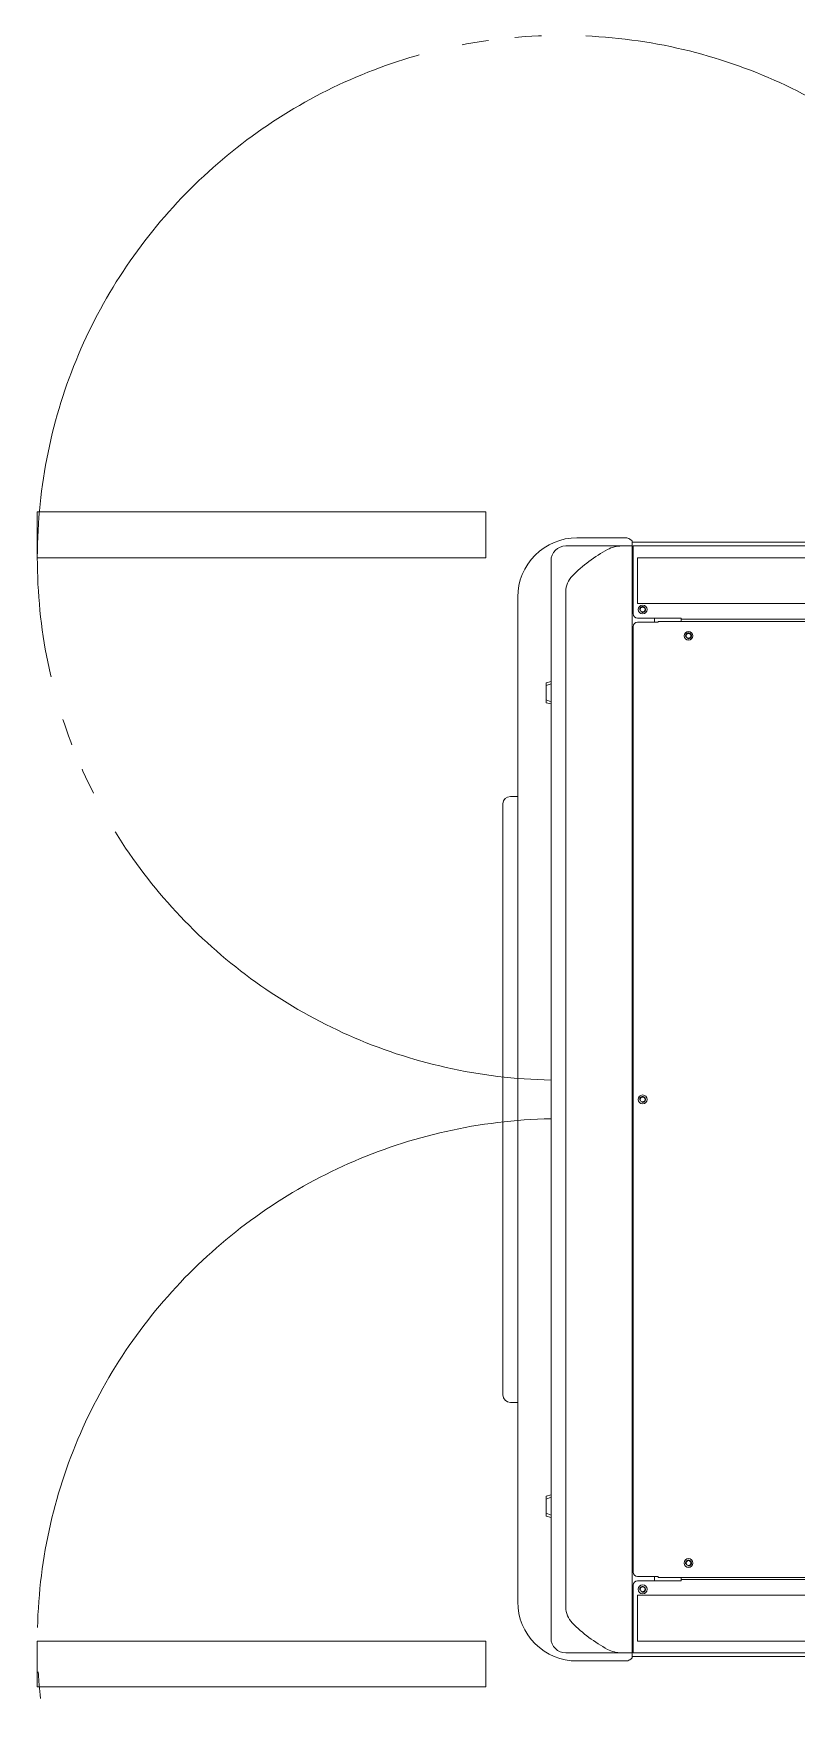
# Model space of a CAD drawing. Units: millimetres at full size. Extents: x -12803 to 120774, y -9413 to 101127.
# Drawn here: x 105903 to 106419, y 13367 to 14498 of the extents above; entities that cross this region are included whole.
import ezdxf

# ---------------------------------------------------------------- set-up
doc = ezdxf.new("R2010")
doc.units = ezdxf.units.MM
doc.header["$LTSCALE"] = 30
doc.linetypes.add('LONG_DOUBLE_CHAIN', pattern=[21.8, 18, -1, 0.6, -0.6, 0.6, -1])
doc.layers.add('0-0_NoName', color=7, linetype='Continuous')
doc.layers.add('3-3_AIHO30-厨房機器', color=7, linetype='Continuous', lineweight=15)

# ---------------------------------------------------------------- blocks, each defined once
blk = doc.blocks.new('グループ部品-732')
at = {"layer": '3-3_AIHO30-厨房機器', "linetype": 'LONG_DOUBLE_CHAIN'}
for p, q in [((105905.48, 14174.52), (106208.98, 14174.52)), ((105905.48, 14174.52), (105905.48, 14143.52)), ((106208.98, 14174.52), (106208.98, 14143.52)), ((105905.48, 14143.52), (106208.98, 14143.52)), ((105905.48, 13410.52), (106208.98, 13410.52)), ((105905.48, 13379.52), (105905.48, 13410.52)), ((106208.98, 13379.52), (106208.98, 13410.52)), ((105905.48, 13379.52), (106208.98, 13379.52))]:
    blk.add_line(p, q, dxfattribs=at)
at = {"layer": '3-3_AIHO30-厨房機器'}
for p, q in [((106270.48, 14157.02), (106303.46, 14157.02)), ((106306.24, 14156.18), (106307.18, 14155.56)), ((106262.98, 14151.52), (106307.98, 14151.52)), ((106307.98, 14154.06), (106307.98, 14154.02)), ((107485.48, 14154.02), (106307.98, 14154.02)), ((106307.98, 14151.52), (106307.98, 14154.02)), ((106307.98, 14151.52), (106307.98, 13402.52)), ((106308.48, 14151.02), (106307.98, 14151.02)), ((106308.48, 14150.52), (106307.98, 14150.52)), ((106308.48, 14105.72), (106308.48, 14151.52)), ((107452.48, 14151.52), (106308.48, 14151.52)), ((106252.98, 14141.52), (106252.98, 13412.52)), ((106262.98, 13433.38), (106262.98, 14120.67)), ((106311.48, 14102.72), (106340.98, 14102.72)), ((106311.48, 14099.92), (106325.48, 14099.92)), ((106322.98, 14102.72), (106322.98, 14099.92)), ((106325.48, 14100.52), (107435.48, 14100.52)), ((106325.48, 14100.52), (106325.48, 14099.92)), ((106340.98, 14100.52), (106340.98, 14102.72)), ((107419.98, 14101.92), (106340.98, 14101.92)), ((106308.48, 14096.92), (106308.48, 13457.12)), ((106307.98, 14085.77), (106308.48, 14085.77)), ((106307.98, 14065.77), (106308.48, 14065.77)), ((106252.98, 14059.83), (106249.78, 14058.97)), ((106249.78, 14045.47), (106249.78, 14058.97)), ((106252.98, 14058.34), (106249.78, 14057)), ((106252.98, 14046.11), (106249.78, 14047.45)), ((106249.78, 14045.47), (106252.98, 14044.61)), ((106220.48, 13577.02), (106220.48, 13977.02)), ((106225.48, 13982.02), (106230.48, 13982.02)), ((106225.48, 13572.02), (106230.48, 13572.02)), ((106252.98, 13509.43), (106249.78, 13508.57)), ((106249.78, 13495.07), (106249.78, 13508.57)), ((106252.98, 13507.94), (106249.78, 13506.6)), ((106252.98, 13495.71), (106249.78, 13497.05)), ((106249.78, 13495.07), (106252.98, 13494.21)), ((106307.98, 13488.27), (106308.48, 13488.27)), ((106307.98, 13468.27), (106308.48, 13468.27)), ((106311.48, 13454.12), (106325.48, 13454.12)), ((106322.98, 13454.12), (106322.98, 13451.32)), ((106325.48, 13453.52), (106325.48, 13454.12)), ((106325.48, 13453.52), (107435.48, 13453.52)), ((106340.98, 13453.52), (106340.98, 13451.32)), ((106308.48, 13448.32), (106308.48, 13402.52)), ((106311.48, 13451.32), (106340.98, 13451.32)), ((106340.98, 13452.12), (107419.98, 13452.12)), ((106262.98, 13402.52), (106307.98, 13402.52)), ((106270.48, 13397.02), (106303.46, 13397.02)), ((106306.24, 13397.86), (106307.18, 13398.49)), ((106308.48, 13403.52), (106307.98, 13403.52)), ((106308.48, 13403.02), (106307.98, 13403.02)), ((106307.98, 13402.52), (106307.98, 13399.99)), ((106307.98, 13400.02), (106752.48, 13400.02)), ((106308.48, 13402.52), (107452.48, 13402.52))]:
    blk.add_line(p, q, dxfattribs=at)
at = {"layer": '3-3_AIHO30-厨房機器', "linetype": 'LONG_DOUBLE_CHAIN'}
for points in [[(106614.98, 14112.52), (106614.98, 14143.52), (106311.48, 14143.52)], [(106614.98, 14112.52), (106311.48, 14112.52), (106311.48, 14143.52)], [(106614.98, 13441.52), (106614.98, 13410.52), (106311.48, 13410.52)], [(106614.98, 13441.52), (106311.48, 13441.52), (106311.48, 13410.52)]]:
    blk.add_lwpolyline(points, dxfattribs=at)
at = {"layer": '3-3_AIHO30-厨房機器'}
blk.add_lwpolyline([(106230.48, 13437.02), (106230.48, 13572.02), (106230.48, 13982.02), (106230.48, 14117.02)], dxfattribs=at)
for centre, radius in [((106314.98, 14108.52), 3), ((106314.98, 14108.52), 1.6), ((106345.98, 14090.72), 3), ((106345.98, 14090.72), 1.6), ((106314.98, 13777.02), 3), ((106314.98, 13777.02), 1.6), ((106345.98, 13463.32), 3), ((106345.98, 13463.32), 1.6), ((106314.98, 13445.52), 3), ((106314.98, 13445.52), 1.6)]:
    blk.add_circle(centre, radius, dxfattribs=at)
for centre, radius, start, end in [((106270.48, 14117.02), 40, 90, 180.00014), ((106303.46, 14152.02), 5, 56.31003, 90), ((106306.18, 14154.06), 1.8, 0.00017, 56.31006), ((106262.98, 14141.52), 10, 90, 180), ((106338.56, 14061.04), 100, 118.23261, 135.45343), ((106300.71, 14131.52), 20, 90, 118.23245), ((106277.98, 14120.67), 15, 135.45343, 180), ((106314.98, 14108.52), 2, 255, 195), ((106311.48, 14105.72), 3, 180, 270), ((106311.48, 14096.92), 3, 90, 180), ((106345.98, 14090.72), 2, 255, 195), ((106225.48, 13977.02), 5, 90, 180), ((106314.98, 13777.02), 2, 255, 195), ((106225.48, 13577.02), 5, 180, 270), ((106345.98, 13463.32), 2, 255, 195), ((106311.48, 13457.12), 3, 180, 270), ((106311.48, 13448.32), 3, 90, 180), ((106314.98, 13445.52), 2, 255, 195), ((106270.48, 13437.02), 40, 179.99986, 270.00014), ((106277.98, 13433.38), 15, 180, 224.54657), ((106338.56, 13493.01), 100, 224.54657, 241.76742), ((106262.98, 13412.52), 10, 180, 270), ((106300.71, 13422.52), 20, 241.76739, 270), ((106303.46, 13402.02), 5, 270.0002, 303.69012), ((106306.18, 13399.99), 1.8, 303.69015, 0.00017)]:
    blk.add_arc(centre, radius, start, end, dxfattribs=at)
at = {"layer": '3-3_AIHO30-厨房機器', "linetype": 'LONG_DOUBLE_CHAIN'}
for centre, start_param, end_param in [((106260.23, 14143.52), 6.2831853, 10.9751359), ((106260.23, 13410.52), 1.5912347, 6.2831853)]:
    blk.add_ellipse(centre, major_axis=(354.75, 0), ratio=0.996483, start_param=start_param, end_param=end_param, dxfattribs=at)
blk = doc.blocks.new('グループ部品-763')
at = {"layer": '3-3_AIHO30-厨房機器', "linetype": 'LONG_DOUBLE_CHAIN'}
for p, q in [((105905.48, 14174.52), (106208.98, 14174.52)), ((105905.48, 14174.52), (105905.48, 14143.52)), ((106208.98, 14174.52), (106208.98, 14143.52)), ((105905.48, 14143.52), (106208.98, 14143.52)), ((105905.48, 13410.52), (106208.98, 13410.52)), ((105905.48, 13379.52), (105905.48, 13410.52)), ((106208.98, 13379.52), (106208.98, 13410.52)), ((105905.48, 13379.52), (106208.98, 13379.52))]:
    blk.add_line(p, q, dxfattribs=at)
at = {"layer": '3-3_AIHO30-厨房機器'}
for p, q in [((106270.48, 14157.02), (106303.46, 14157.02)), ((106306.24, 14156.18), (106307.18, 14155.56)), ((106262.98, 14151.52), (106307.98, 14151.52)), ((106307.98, 14154.06), (106307.98, 14154.02)), ((107485.48, 14154.02), (106307.98, 14154.02)), ((106307.98, 14151.52), (106307.98, 14154.02)), ((106307.98, 14151.52), (106307.98, 13402.52)), ((106308.48, 14151.02), (106307.98, 14151.02)), ((106308.48, 14150.52), (106307.98, 14150.52)), ((106308.48, 14105.72), (106308.48, 14151.52)), ((107452.48, 14151.52), (106308.48, 14151.52)), ((106252.98, 14141.52), (106252.98, 13412.52)), ((106262.98, 13433.38), (106262.98, 14120.67)), ((106311.48, 14102.72), (106340.98, 14102.72)), ((106311.48, 14099.92), (106325.48, 14099.92)), ((106322.98, 14102.72), (106322.98, 14099.92)), ((106325.48, 14100.52), (107435.48, 14100.52)), ((106325.48, 14100.52), (106325.48, 14099.92)), ((106340.98, 14100.52), (106340.98, 14102.72)), ((107419.98, 14101.92), (106340.98, 14101.92)), ((106308.48, 14096.92), (106308.48, 13457.12)), ((106307.98, 14085.77), (106308.48, 14085.77)), ((106307.98, 14065.77), (106308.48, 14065.77)), ((106252.98, 14059.83), (106249.78, 14058.97)), ((106249.78, 14045.47), (106249.78, 14058.97)), ((106252.98, 14058.34), (106249.78, 14057)), ((106252.98, 14046.11), (106249.78, 14047.45)), ((106249.78, 14045.47), (106252.98, 14044.61)), ((106220.48, 13577.02), (106220.48, 13977.02)), ((106225.48, 13982.02), (106230.48, 13982.02)), ((106225.48, 13572.02), (106230.48, 13572.02)), ((106252.98, 13509.43), (106249.78, 13508.57)), ((106249.78, 13495.07), (106249.78, 13508.57)), ((106252.98, 13507.94), (106249.78, 13506.6)), ((106252.98, 13495.71), (106249.78, 13497.05)), ((106249.78, 13495.07), (106252.98, 13494.21)), ((106307.98, 13488.27), (106308.48, 13488.27)), ((106307.98, 13468.27), (106308.48, 13468.27)), ((106311.48, 13454.12), (106325.48, 13454.12)), ((106322.98, 13454.12), (106322.98, 13451.32)), ((106325.48, 13453.52), (106325.48, 13454.12)), ((106325.48, 13453.52), (107435.48, 13453.52)), ((106340.98, 13453.52), (106340.98, 13451.32)), ((106308.48, 13448.32), (106308.48, 13402.52)), ((106311.48, 13451.32), (106340.98, 13451.32)), ((106340.98, 13452.12), (107419.98, 13452.12)), ((106262.98, 13402.52), (106307.98, 13402.52)), ((106270.48, 13397.02), (106303.46, 13397.02)), ((106306.24, 13397.86), (106307.18, 13398.49)), ((106308.48, 13403.52), (106307.98, 13403.52)), ((106308.48, 13403.02), (106307.98, 13403.02)), ((106307.98, 13402.52), (106307.98, 13399.99)), ((106307.98, 13400.02), (106752.48, 13400.02)), ((106308.48, 13402.52), (107452.48, 13402.52))]:
    blk.add_line(p, q, dxfattribs=at)
at = {"layer": '3-3_AIHO30-厨房機器', "linetype": 'LONG_DOUBLE_CHAIN'}
for points in [[(106614.98, 14112.52), (106614.98, 14143.52), (106311.48, 14143.52)], [(106614.98, 14112.52), (106311.48, 14112.52), (106311.48, 14143.52)], [(106614.98, 13441.52), (106614.98, 13410.52), (106311.48, 13410.52)], [(106614.98, 13441.52), (106311.48, 13441.52), (106311.48, 13410.52)]]:
    blk.add_lwpolyline(points, dxfattribs=at)
at = {"layer": '3-3_AIHO30-厨房機器'}
blk.add_lwpolyline([(106230.48, 13437.02), (106230.48, 13572.02), (106230.48, 13982.02), (106230.48, 14117.02)], dxfattribs=at)
for centre, radius in [((106314.98, 14108.52), 3), ((106314.98, 14108.52), 1.6), ((106345.98, 14090.72), 3), ((106345.98, 14090.72), 1.6), ((106314.98, 13777.02), 3), ((106314.98, 13777.02), 1.6), ((106345.98, 13463.32), 3), ((106345.98, 13463.32), 1.6), ((106314.98, 13445.52), 3), ((106314.98, 13445.52), 1.6)]:
    blk.add_circle(centre, radius, dxfattribs=at)
for centre, radius, start, end in [((106270.48, 14117.02), 40, 90, 180.00014), ((106303.46, 14152.02), 5, 56.31003, 90), ((106306.18, 14154.06), 1.8, 0.00017, 56.31006), ((106262.98, 14141.52), 10, 90, 180), ((106338.56, 14061.04), 100, 118.23261, 135.45343), ((106300.71, 14131.52), 20, 90, 118.23245), ((106277.98, 14120.67), 15, 135.45343, 180), ((106314.98, 14108.52), 2, 255, 195), ((106311.48, 14105.72), 3, 180, 270), ((106311.48, 14096.92), 3, 90, 180), ((106345.98, 14090.72), 2, 255, 195), ((106225.48, 13977.02), 5, 90, 180), ((106314.98, 13777.02), 2, 255, 195), ((106225.48, 13577.02), 5, 180, 270), ((106345.98, 13463.32), 2, 255, 195), ((106311.48, 13457.12), 3, 180, 270), ((106311.48, 13448.32), 3, 90, 180), ((106314.98, 13445.52), 2, 255, 195), ((106270.48, 13437.02), 40, 179.99986, 270.00014), ((106277.98, 13433.38), 15, 180, 224.54657), ((106338.56, 13493.01), 100, 224.54657, 241.76742), ((106262.98, 13412.52), 10, 180, 270), ((106300.71, 13422.52), 20, 241.76739, 270), ((106303.46, 13402.02), 5, 270.0002, 303.69012), ((106306.18, 13399.99), 1.8, 303.69015, 0.00017)]:
    blk.add_arc(centre, radius, start, end, dxfattribs=at)
at = {"layer": '3-3_AIHO30-厨房機器', "linetype": 'LONG_DOUBLE_CHAIN'}
for centre, start_param, end_param in [((106260.23, 14143.52), 6.2831853, 10.9751359), ((106260.23, 13410.52), 1.5912347, 6.2831853)]:
    blk.add_ellipse(centre, major_axis=(354.75, 0), ratio=0.996483, start_param=start_param, end_param=end_param, dxfattribs=at)

msp = doc.modelspace()

# ---------------------------------------------------------------- block references
at = {"layer": '0-0_NoName'}
for name in ['グループ部品-732', 'グループ部品-763']:
    msp.add_blockref(name, (0, 0), dxfattribs=at)

doc.saveas('drawing.dxf')
